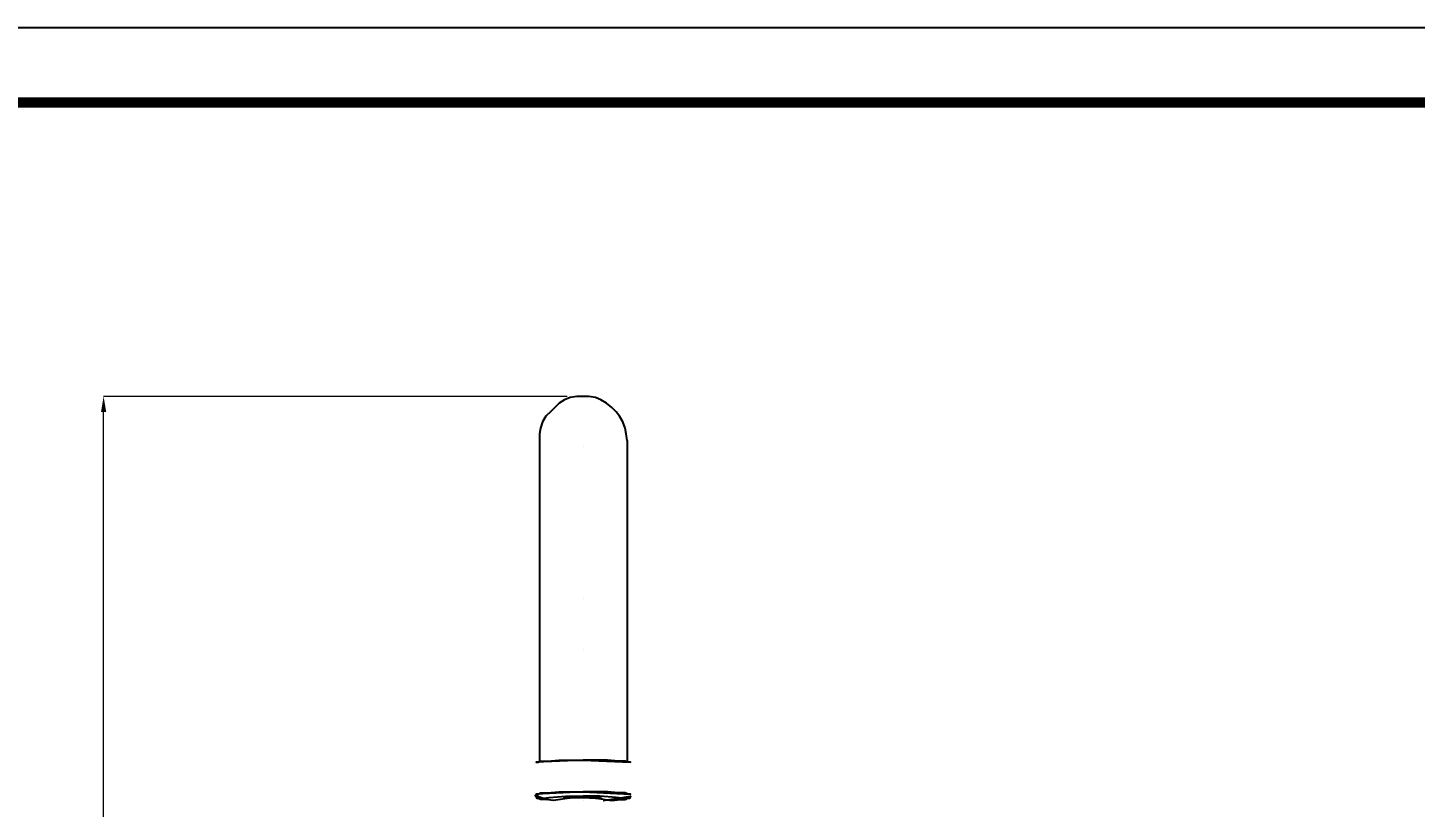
# Model space of a CAD drawing. Extents: x 16296671794 to 16296672922, y -37409618160 to -37409617334.
# Drawn here: x 16296671984.3 to 16296672340.6, y -37409617533.7 to -37409617333.6 of the extents above; entities that cross this region are included whole.
import ezdxf

# ---------------------------------------------------------------- set-up
doc = ezdxf.new("R2010")
doc.units = 0
doc.header["$LTSCALE"] = 10
doc.header["$MEASUREMENT"] = 0
doc.header["$PDMODE"] = 3
doc.header["$PDSIZE"] = -10
doc.linetypes.add('ACAD_ISO08W100', pattern=[36, 24, -3, 6, -3])
doc.layers.get('0').update_dxf_attribs({"linetype": 'CONTINUOUS'})
doc.layers.get('DEFPOINTS').update_dxf_attribs({"linetype": 'CONTINUOUS'})
doc.layers.add('中心线', color=1, linetype='ACAD_ISO08W100', lineweight=20)
doc.styles.add('Daelim Dimension', font='')
doc.styles.get('Daelim Dimension').set_extended_font_data('나눔고딕')
doc.dimstyles.new('DEFAULT', dxfattribs={"dimscale": 2, "dimtxt": 2, "dimasz": 2, "dimexe": 0, "dimexo": 2, "dimgap": 1, "dimtad": 1, "dimdec": 1, "dimzin": 9, "dimdsep": 46, "dimtxsty": 'Daelim Dimension', "dimcen": 0.5, "dimclrd": 252, "dimclre": 252, "dimclrt": 3, "dimadec": 1, "dimazin": 0, "dimtfac": 1, "dimtdec": 1, "dimtix": 1, "dimtmove": 0, "dimatfit": 3, "dimfxl": 1, "dimtolj": 1, "dimtzin": 1, "dimlwd": 9, "dimlwe": 9, "dimarcsym": 0})

# ---------------------------------------------------------------- blocks, each defined once
blk = doc.blocks.new('*D23')
at = {"color": 5, "lineweight": 9, "ltscale": 0.5, "transparency": 16777216}
for p, q in [((16296672122.83811, -37409617428.270447), (16296672003.77594, -37409617428.270447)), ((16296672003.77594, -37409617823.523003), (16296672003.77594, -37409617432.270447)), ((16296672083.56455, -37409617827.523003), (16296672003.77594, -37409617827.523003))]:
    blk.add_line(p, q, dxfattribs=at)
at = {"color": 5, "ltscale": 0.5, "transparency": 16777216}
for points in [[(16296672003.10927, -37409617432.270447), (16296672004.44261, -37409617432.270447), (16296672003.77594, -37409617428.270447)], [(16296672003.10927, -37409617823.523003), (16296672004.44261, -37409617823.523003), (16296672003.77594, -37409617827.523003)]]:
    blk.add_solid(points, dxfattribs=at)
at = {"layer": 'DEFPOINTS', "color": 0, "ltscale": 0.5, "transparency": 16777216}
for p in [(16296672003.77594, -37409617428.270447), (16296672126.83811, -37409617428.270447), (16296672087.56455, -37409617827.523003)]:
    blk.add_point(p, dxfattribs=at)
at = {"color": 7, "ltscale": 0.5, "transparency": 16777216, "insert": (16296671996.3253, -37409617627.896729), "char_height": 10, "attachment_point": 5, "rotation": 90, "style": 'Daelim Dimension'}
blk.add_mtext('\\A1;399', dxfattribs=at)

msp = doc.modelspace()

# ---------------------------------------------------------------- linework, layer by layer
at = {"ltscale": 0.5}
msp.add_lwpolyline([(16296671793.750851, -37409618160.428177), (16296672922.150869, -37409618160.428177), (16296672922.150869, -37409617333.628166), (16296671793.750851, -37409617333.628166)], close=True, dxfattribs=at)
at = {"color": 5, "linetype": 'ByBlock', "lineweight": 200, "const_width": 2.6}
msp.add_lwpolyline([(16296671811.89571, -37409618125.02533), (16296672903.89571, -37409618125.02533), (16296672903.89571, -37409617352.825333), (16296671811.89571, -37409617352.825333)], close=True, dxfattribs=at)
for points, knots in [([(16296672138.234489, -37409617439.550247), (16296672138.234489, -37409617439.550247), (16296672137.953991, -37409617437.859009), (16296672137.953991, -37409617437.859009), (16296672137.953991, -37409617437.859009), (16296672137.953991, -37409617437.859009), (16296672137.673491, -37409617436.448257), (16296672137.673491, -37409617436.448257), (16296672137.673491, -37409617436.448257), (16296672137.673491, -37409617436.448257), (16296672137.10837, -37409617434.757004), (16296672137.10837, -37409617434.757004), (16296672137.10837, -37409617434.757004), (16296672137.10837, -37409617434.757004), (16296672136.262739, -37409617433.346252), (16296672136.262739, -37409617433.346252), (16296672136.262739, -37409617433.346252), (16296672136.262739, -37409617433.346252), (16296672135.41712, -37409617432.218071), (16296672135.41712, -37409617432.218071), (16296672135.41712, -37409617432.218071), (16296672135.41712, -37409617432.218071), (16296672134.286869, -37409617431.089882), (16296672134.286869, -37409617431.089882), (16296672134.286869, -37409617431.089882), (16296672134.286869, -37409617431.089882), (16296672132.87818, -37409617429.963753), (16296672132.87818, -37409617429.963753), (16296672132.87818, -37409617429.963753), (16296672132.87818, -37409617429.963753), (16296672131.46743, -37409617429.116074), (16296672131.46743, -37409617429.116074), (16296672131.46743, -37409617429.116074), (16296672131.46743, -37409617429.116074), (16296672130.056681, -37409617428.553009), (16296672130.056681, -37409617428.553009), (16296672130.056681, -37409617428.553009), (16296672130.056681, -37409617428.553009), (16296672128.365431, -37409617428.270447), (16296672128.365431, -37409617428.270447), (16296672128.365431, -37409617428.270447), (16296672128.365431, -37409617428.270447), (16296672126.954679, -37409617428.270447), (16296672126.954679, -37409617428.270447), (16296672126.954679, -37409617428.270447), (16296672126.954679, -37409617428.270447), (16296672125.26343, -37409617428.270447), (16296672125.26343, -37409617428.270447), (16296672125.26343, -37409617428.270447), (16296672125.26343, -37409617428.270447), (16296672123.57012, -37409617428.553009), (16296672123.57012, -37409617428.553009), (16296672123.57012, -37409617428.553009), (16296672123.57012, -37409617428.553009), (16296672122.15937, -37409617429.116074), (16296672122.15937, -37409617429.116074), (16296672122.15937, -37409617429.116074), (16296672122.15937, -37409617429.116074), (16296672120.748619, -37409617429.963753), (16296672120.748619, -37409617429.963753), (16296672120.748619, -37409617429.963753), (16296672120.748619, -37409617429.963753), (16296672119.62249, -37409617431.089882), (16296672119.62249, -37409617431.089882), (16296672119.62249, -37409617431.089882), (16296672119.62249, -37409617431.089882), (16296672118.492241, -37409617432.218071), (16296672118.492241, -37409617432.218071), (16296672118.492241, -37409617432.218071), (16296672118.492241, -37409617432.218071), (16296672117.366119, -37409617433.346252), (16296672117.366119, -37409617433.346252), (16296672117.366119, -37409617433.346252), (16296672117.366119, -37409617433.346252), (16296672116.520491, -37409617434.757004), (16296672116.520491, -37409617434.757004), (16296672116.520491, -37409617434.757004), (16296672116.520491, -37409617434.757004), (16296672115.95537, -37409617436.448257), (16296672115.95537, -37409617436.448257), (16296672115.95537, -37409617436.448257), (16296672115.95537, -37409617436.448257), (16296672115.6728, -37409617437.859009), (16296672115.6728, -37409617437.859009), (16296672115.6728, -37409617437.859009), (16296672115.6728, -37409617437.859009), (16296672115.6728, -37409617439.550247), (16296672115.6728, -37409617439.550247)], [0, 0, 0, 0, 0.0454545455, 0.0454545455, 0.0454545455, 0.0454545555, 0.0909090909, 0.0909090909, 0.0909090909, 0.0909091009, 0.1363636364, 0.1363636364, 0.1363636364, 0.1363636464, 0.1818181818, 0.1818181818, 0.1818181818, 0.1818181918, 0.2272727273, 0.2272727273, 0.2272727273, 0.2272727373, 0.2727272727, 0.2727272727, 0.2727272727, 0.2727272827, 0.3181818182, 0.3181818182, 0.3181818182, 0.3181818282, 0.3636363636, 0.3636363636, 0.3636363636, 0.3636363736, 0.4090909091, 0.4090909091, 0.4090909091, 0.4090909191, 0.4545454545, 0.4545454545, 0.4545454545, 0.4545454645, 0.5, 0.5, 0.5, 0.50000001, 0.5454545455, 0.5454545455, 0.5454545455, 0.5454545555, 0.5909090909, 0.5909090909, 0.5909090909, 0.5909091009, 0.6363636364, 0.6363636364, 0.6363636364, 0.6363636464, 0.6818181818, 0.6818181818, 0.6818181818, 0.6818181918, 0.7272727273, 0.7272727273, 0.7272727273, 0.7272727373, 0.7727272727, 0.7727272727, 0.7727272727, 0.7727272827, 0.8181818182, 0.8181818182, 0.8181818182, 0.8181818282, 0.8636363636, 0.8636363636, 0.8636363636, 0.8636363736, 0.9090909091, 0.9090909091, 0.9090909091, 0.9090909191, 0.9545454545, 0.9545454545, 0.9545454545, 0.9545454645, 1, 1, 1, 1]), ([(16296672126.954679, -37409617521.600632), (16296672126.954679, -37409617521.600632), (16296672120.748619, -37409617521.600632), (16296672120.748619, -37409617521.600632), (16296672120.748619, -37409617521.600632), (16296672120.748619, -37409617521.600632), (16296672117.64662, -37409617521.881126), (16296672117.64662, -37409617521.881126), (16296672117.64662, -37409617521.881126), (16296672117.64662, -37409617521.881126), (16296672115.95537, -37409617521.881126), (16296672115.95537, -37409617521.881126), (16296672115.95537, -37409617521.881126), (16296672115.95537, -37409617521.881126), (16296672115.39024, -37409617522.161629), (16296672115.39024, -37409617522.161629), (16296672115.39024, -37409617522.161629), (16296672115.39024, -37409617522.161629), (16296672114.827181, -37409617522.161629), (16296672114.827181, -37409617522.161629), (16296672114.827181, -37409617522.161629), (16296672114.827181, -37409617522.161629), (16296672114.544609, -37409617522.446259), (16296672114.544609, -37409617522.446259)], [0, 0, 0, 0, 0.1666666667, 0.1666666667, 0.1666666667, 0.1666666767, 0.3333333333, 0.3333333333, 0.3333333333, 0.3333333433, 0.5, 0.5, 0.5, 0.50000001, 0.6666666667, 0.6666666667, 0.6666666667, 0.6666666767, 0.8333333333, 0.8333333333, 0.8333333333, 0.8333333433, 1, 1, 1, 1]), ([(16296672126.954679, -37409617521.600632), (16296672126.954679, -37409617521.600632), (16296672133.15868, -37409617521.600632), (16296672133.15868, -37409617521.600632), (16296672133.15868, -37409617521.600632), (16296672133.15868, -37409617521.600632), (16296672135.980181, -37409617521.881126), (16296672135.980181, -37409617521.881126), (16296672135.980181, -37409617521.881126), (16296672135.980181, -37409617521.881126), (16296672137.673491, -37409617521.881126), (16296672137.673491, -37409617521.881126), (16296672137.673491, -37409617521.881126), (16296672137.673491, -37409617521.881126), (16296672138.519119, -37409617522.161629), (16296672138.519119, -37409617522.161629), (16296672138.519119, -37409617522.161629), (16296672138.519119, -37409617522.161629), (16296672138.79962, -37409617522.161629), (16296672138.79962, -37409617522.161629), (16296672138.79962, -37409617522.161629), (16296672138.79962, -37409617522.161629), (16296672139.08424, -37409617522.161629), (16296672139.08424, -37409617522.161629), (16296672139.08424, -37409617522.161629), (16296672139.08424, -37409617522.161629), (16296672139.08424, -37409617522.446259), (16296672139.08424, -37409617522.446259)], [0, 0, 0, 0, 0.1428571429, 0.1428571429, 0.1428571429, 0.1428571529, 0.2857142857, 0.2857142857, 0.2857142857, 0.2857142957, 0.4285714286, 0.4285714286, 0.4285714286, 0.4285714386, 0.5714285714, 0.5714285714, 0.5714285714, 0.5714285814, 0.7142857143, 0.7142857143, 0.7142857143, 0.7142857243, 0.8571428571, 0.8571428571, 0.8571428571, 0.8571428671, 1, 1, 1, 1]), ([(16296672114.544609, -37409617530.622009), (16296672114.544609, -37409617530.622009), (16296672114.827181, -37409617530.904572), (16296672114.827181, -37409617530.904572), (16296672114.827181, -37409617530.904572), (16296672114.827181, -37409617530.904572), (16296672115.109739, -37409617531.467628), (16296672115.109739, -37409617531.467628), (16296672115.109739, -37409617531.467628), (16296672115.109739, -37409617531.467628), (16296672115.39024, -37409617531.467628), (16296672115.39024, -37409617531.467628), (16296672115.39024, -37409617531.467628), (16296672115.39024, -37409617531.467628), (16296672115.95537, -37409617531.750191), (16296672115.95537, -37409617531.750191), (16296672115.95537, -37409617531.750191), (16296672115.95537, -37409617531.750191), (16296672117.64662, -37409617531.750191), (16296672117.64662, -37409617531.750191), (16296672117.64662, -37409617531.750191), (16296672117.64662, -37409617531.750191), (16296672121.5963, -37409617532.030693), (16296672121.5963, -37409617532.030693)], [0, 0, 0, 0, 0.1666666667, 0.1666666667, 0.1666666667, 0.1666666767, 0.3333333333, 0.3333333333, 0.3333333333, 0.3333333433, 0.5, 0.5, 0.5, 0.50000001, 0.6666666667, 0.6666666667, 0.6666666667, 0.6666666767, 0.8333333333, 0.8333333333, 0.8333333333, 0.8333333433, 1, 1, 1, 1]), ([(16296672126.954679, -37409617529.776382), (16296672126.954679, -37409617529.776382), (16296672120.748619, -37409617529.776382), (16296672120.748619, -37409617529.776382), (16296672120.748619, -37409617529.776382), (16296672120.748619, -37409617529.776382), (16296672117.64662, -37409617530.058937), (16296672117.64662, -37409617530.058937), (16296672117.64662, -37409617530.058937), (16296672117.64662, -37409617530.058937), (16296672115.95537, -37409617530.058937), (16296672115.95537, -37409617530.058937), (16296672115.95537, -37409617530.058937), (16296672115.95537, -37409617530.058937), (16296672115.39024, -37409617530.339447), (16296672115.39024, -37409617530.339447), (16296672115.39024, -37409617530.339447), (16296672115.39024, -37409617530.339447), (16296672114.827181, -37409617530.339447), (16296672114.827181, -37409617530.339447), (16296672114.827181, -37409617530.339447), (16296672114.827181, -37409617530.339447), (16296672114.544609, -37409617530.622009), (16296672114.544609, -37409617530.622009)], [0, 0, 0, 0, 0.1666666667, 0.1666666667, 0.1666666667, 0.1666666767, 0.3333333333, 0.3333333333, 0.3333333333, 0.3333333433, 0.5, 0.5, 0.5, 0.50000001, 0.6666666667, 0.6666666667, 0.6666666667, 0.6666666767, 0.8333333333, 0.8333333333, 0.8333333333, 0.8333333433, 1, 1, 1, 1]), ([(16296672126.954679, -37409617530.904572), (16296672126.954679, -37409617530.904572), (16296672122.441931, -37409617530.904572), (16296672122.441931, -37409617530.904572), (16296672122.441931, -37409617530.904572), (16296672122.441931, -37409617530.904572), (16296672118.21174, -37409617531.185066), (16296672118.21174, -37409617531.185066), (16296672118.21174, -37409617531.185066), (16296672118.21174, -37409617531.185066), (16296672115.95537, -37409617531.467628), (16296672115.95537, -37409617531.467628), (16296672115.95537, -37409617531.467628), (16296672115.95537, -37409617531.467628), (16296672115.6728, -37409617531.467628), (16296672115.6728, -37409617531.467628), (16296672115.6728, -37409617531.467628), (16296672115.6728, -37409617531.467628), (16296672116.23587, -37409617531.750191), (16296672116.23587, -37409617531.750191), (16296672116.23587, -37409617531.750191), (16296672116.23587, -37409617531.750191), (16296672117.366119, -37409617531.750191), (16296672117.366119, -37409617531.750191), (16296672117.366119, -37409617531.750191), (16296672117.366119, -37409617531.750191), (16296672119.33787, -37409617532.030693), (16296672119.33787, -37409617532.030693), (16296672119.33787, -37409617532.030693), (16296672119.33787, -37409617532.030693), (16296672121.5963, -37409617532.030693), (16296672121.5963, -37409617532.030693)], [0, 0, 0, 0, 0.125, 0.125, 0.125, 0.12500001, 0.25, 0.25, 0.25, 0.25000001, 0.375, 0.375, 0.375, 0.37500001, 0.5, 0.5, 0.5, 0.50000001, 0.625, 0.625, 0.625, 0.62500001, 0.75, 0.75, 0.75, 0.75000001, 0.875, 0.875, 0.875, 0.87500001, 1, 1, 1, 1]), ([(16296672126.954679, -37409617531.185066), (16296672126.954679, -37409617531.185066), (16296672124.133181, -37409617531.185066), (16296672124.133181, -37409617531.185066), (16296672124.133181, -37409617531.185066), (16296672124.133181, -37409617531.185066), (16296672123.00499, -37409617531.185066), (16296672123.00499, -37409617531.185066), (16296672123.00499, -37409617531.185066), (16296672123.00499, -37409617531.185066), (16296672122.15937, -37409617531.467628), (16296672122.15937, -37409617531.467628), (16296672122.15937, -37409617531.467628), (16296672122.15937, -37409617531.467628), (16296672121.87887, -37409617531.467628), (16296672121.87887, -37409617531.467628), (16296672121.87887, -37409617531.467628), (16296672121.87887, -37409617531.467628), (16296672121.5963, -37409617531.467628), (16296672121.5963, -37409617531.467628)], [0, 0, 0, 0, 0.2, 0.2, 0.2, 0.20000001, 0.4, 0.4, 0.4, 0.40000001, 0.6, 0.6, 0.6, 0.60000001, 0.8, 0.8, 0.8, 0.80000001, 1, 1, 1, 1]), ([(16296672126.954679, -37409617529.776382), (16296672126.954679, -37409617529.776382), (16296672133.15868, -37409617529.776382), (16296672133.15868, -37409617529.776382), (16296672133.15868, -37409617529.776382), (16296672133.15868, -37409617529.776382), (16296672135.980181, -37409617530.058937), (16296672135.980181, -37409617530.058937), (16296672135.980181, -37409617530.058937), (16296672135.980181, -37409617530.058937), (16296672137.673491, -37409617530.058937), (16296672137.673491, -37409617530.058937), (16296672137.673491, -37409617530.058937), (16296672137.673491, -37409617530.058937), (16296672138.519119, -37409617530.339447), (16296672138.519119, -37409617530.339447), (16296672138.519119, -37409617530.339447), (16296672138.519119, -37409617530.339447), (16296672138.79962, -37409617530.339447), (16296672138.79962, -37409617530.339447), (16296672138.79962, -37409617530.339447), (16296672138.79962, -37409617530.339447), (16296672139.08424, -37409617530.339447), (16296672139.08424, -37409617530.339447), (16296672139.08424, -37409617530.339447), (16296672139.08424, -37409617530.339447), (16296672139.08424, -37409617530.622009), (16296672139.08424, -37409617530.622009)], [0, 0, 0, 0, 0.1428571429, 0.1428571429, 0.1428571429, 0.1428571529, 0.2857142857, 0.2857142857, 0.2857142857, 0.2857142957, 0.4285714286, 0.4285714286, 0.4285714286, 0.4285714386, 0.5714285714, 0.5714285714, 0.5714285714, 0.5714285814, 0.7142857143, 0.7142857143, 0.7142857143, 0.7142857243, 0.8571428571, 0.8571428571, 0.8571428571, 0.8571428671, 1, 1, 1, 1]), ([(16296672126.954679, -37409617530.904572), (16296672126.954679, -37409617530.904572), (16296672131.18487, -37409617530.904572), (16296672131.18487, -37409617530.904572), (16296672131.18487, -37409617530.904572), (16296672131.18487, -37409617530.904572), (16296672135.41712, -37409617531.185066), (16296672135.41712, -37409617531.185066), (16296672135.41712, -37409617531.185066), (16296672135.41712, -37409617531.185066), (16296672137.673491, -37409617531.467628), (16296672137.673491, -37409617531.467628), (16296672137.673491, -37409617531.467628), (16296672137.673491, -37409617531.467628), (16296672137.953991, -37409617531.467628), (16296672137.953991, -37409617531.467628), (16296672137.953991, -37409617531.467628), (16296672137.953991, -37409617531.467628), (16296672138.234489, -37409617531.467628), (16296672138.234489, -37409617531.467628), (16296672138.234489, -37409617531.467628), (16296672138.234489, -37409617531.467628), (16296672137.953991, -37409617531.467628), (16296672137.953991, -37409617531.467628), (16296672137.953991, -37409617531.467628), (16296672137.953991, -37409617531.467628), (16296672137.673491, -37409617531.750191), (16296672137.673491, -37409617531.750191), (16296672137.673491, -37409617531.750191), (16296672137.673491, -37409617531.750191), (16296672136.54324, -37409617531.750191), (16296672136.54324, -37409617531.750191), (16296672136.54324, -37409617531.750191), (16296672136.54324, -37409617531.750191), (16296672134.286869, -37409617532.030693), (16296672134.286869, -37409617532.030693), (16296672134.286869, -37409617532.030693), (16296672134.286869, -37409617532.030693), (16296672132.030491, -37409617532.030693), (16296672132.030491, -37409617532.030693)], [0, 0, 0, 0, 0.1, 0.1, 0.1, 0.10000001, 0.2, 0.2, 0.2, 0.20000001, 0.3, 0.3, 0.3, 0.30000001, 0.4, 0.4, 0.4, 0.40000001, 0.5, 0.5, 0.5, 0.50000001, 0.6, 0.6, 0.6, 0.60000001, 0.7, 0.7, 0.7, 0.70000001, 0.8, 0.8, 0.8, 0.80000001, 0.9, 0.9, 0.9, 0.90000001, 1, 1, 1, 1]), ([(16296672126.954679, -37409617531.185066), (16296672126.954679, -37409617531.185066), (16296672129.49155, -37409617531.185066), (16296672129.49155, -37409617531.185066), (16296672129.49155, -37409617531.185066), (16296672129.49155, -37409617531.185066), (16296672130.9023, -37409617531.185066), (16296672130.9023, -37409617531.185066), (16296672130.9023, -37409617531.185066), (16296672130.9023, -37409617531.185066), (16296672131.46743, -37409617531.467628), (16296672131.46743, -37409617531.467628), (16296672131.46743, -37409617531.467628), (16296672131.46743, -37409617531.467628), (16296672131.747931, -37409617531.467628), (16296672131.747931, -37409617531.467628), (16296672131.747931, -37409617531.467628), (16296672131.747931, -37409617531.467628), (16296672132.030491, -37409617531.467628), (16296672132.030491, -37409617531.467628)], [0, 0, 0, 0, 0.2, 0.2, 0.2, 0.20000001, 0.4, 0.4, 0.4, 0.40000001, 0.6, 0.6, 0.6, 0.60000001, 0.8, 0.8, 0.8, 0.80000001, 1, 1, 1, 1]), ([(16296672132.030491, -37409617532.030693), (16296672132.030491, -37409617532.030693), (16296672135.980181, -37409617531.750191), (16296672135.980181, -37409617531.750191), (16296672135.980181, -37409617531.750191), (16296672135.980181, -37409617531.750191), (16296672137.953991, -37409617531.750191), (16296672137.953991, -37409617531.750191), (16296672137.953991, -37409617531.750191), (16296672137.953991, -37409617531.750191), (16296672138.234489, -37409617531.467628), (16296672138.234489, -37409617531.467628), (16296672138.234489, -37409617531.467628), (16296672138.234489, -37409617531.467628), (16296672138.79962, -37409617531.467628), (16296672138.79962, -37409617531.467628), (16296672138.79962, -37409617531.467628), (16296672138.79962, -37409617531.467628), (16296672139.08424, -37409617530.904572), (16296672139.08424, -37409617530.904572), (16296672139.08424, -37409617530.904572), (16296672139.08424, -37409617530.904572), (16296672139.08424, -37409617530.622009), (16296672139.08424, -37409617530.622009)], [0, 0, 0, 0, 0.1666666667, 0.1666666667, 0.1666666667, 0.1666666767, 0.3333333333, 0.3333333333, 0.3333333333, 0.3333333433, 0.5, 0.5, 0.5, 0.50000001, 0.6666666667, 0.6666666667, 0.6666666667, 0.6666666767, 0.8333333333, 0.8333333333, 0.8333333333, 0.8333333433, 1, 1, 1, 1])]:
    msp.add_open_spline(points, degree=3, knots=knots)
for points in [[(16296672115.6728, -37409617439.550247), (16296672115.6728, -37409617439.550247), (16296672115.6728, -37409617522.161629), (16296672115.6728, -37409617522.161629)], [(16296672138.234489, -37409617439.550247), (16296672138.234489, -37409617439.550247), (16296672138.234489, -37409617522.161629), (16296672138.234489, -37409617522.161629)], [(16296672114.544609, -37409617522.446259), (16296672114.544609, -37409617522.446259), (16296672114.544609, -37409617530.622009), (16296672114.544609, -37409617530.622009)], [(16296672139.08424, -37409617522.446259), (16296672139.08424, -37409617522.446259), (16296672139.08424, -37409617530.622009), (16296672139.08424, -37409617530.622009)], [(16296672121.5963, -37409617531.467628), (16296672121.5963, -37409617531.467628), (16296672121.5963, -37409617535.415253), (16296672121.5963, -37409617535.415253)], [(16296672132.030491, -37409617531.467628), (16296672132.030491, -37409617531.467628), (16296672132.030491, -37409617535.415253), (16296672132.030491, -37409617535.415253)]]:
    msp.add_open_spline(points, degree=3)
at = {"layer": '中心线', "color": 1, "ltscale": 0.5}
for points in [[(16296672126.954679, -37409617428.270447), (16296672126.954679, -37409617428.270447), (16296672126.954679, -37409617434.757004), (16296672126.954679, -37409617434.757004)], [(16296672126.954679, -37409617441.241508), (16296672126.954679, -37409617441.241508), (16296672126.954679, -37409617473.666069), (16296672126.954679, -37409617473.666069)], [(16296672126.954679, -37409617480.152634), (16296672126.954679, -37409617480.152634), (16296672126.954679, -37409617486.637131), (16296672126.954679, -37409617486.637131)], [(16296672126.954679, -37409617493.121628), (16296672126.954679, -37409617493.121628), (16296672126.954679, -37409617525.546204), (16296672126.954679, -37409617525.546204)], [(16296672126.954679, -37409617532.030693), (16296672126.954679, -37409617532.030693), (16296672126.954679, -37409617538.51519), (16296672126.954679, -37409617538.51519)]]:
    msp.add_open_spline(points, degree=3, dxfattribs=at)

# ---------------------------------------------------------------- dimensions: what is measured, and where the dimension line sits
at = {"color": 5, "ltscale": 0.5}
dim = msp.add_linear_dim(base=(16296672003.77594, -37409617428.270447), p1=(16296672087.56455, -37409617827.523003), p2=(16296672126.83811, -37409617428.270447), angle=90, dimstyle='DEFAULT', override={"dimtxt": 5, "dimdec": 0, "dimclrd": 5, "dimclre": 5, "dimclrt": 7}, dxfattribs=at)
dim.commit()
dim.dimension.update_dxf_attribs({"geometry": '*D23', "text_midpoint": (16296671996.3253, -37409617627.896729)})

doc.saveas('drawing.dxf')
